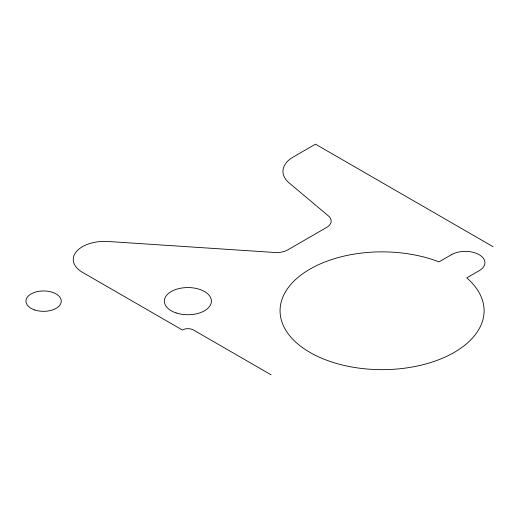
<?xml version="1.0" encoding="UTF-8"?>
<svg xmlns="http://www.w3.org/2000/svg" width="519" height="519" viewBox="0 0 519 519"><rect width="100%" height="100%" fill="white"/><g stroke="black" fill="none" stroke-linecap="round" stroke-linejoin="round"><path stroke-width="0.78" d="M493.05 246.687L315.494 144.172L293.3 156.985A35.311 20.39 0 0 0 289.167 182.954L328.423 215.923A15.693 9.063 0 0 1 326.587 227.465L287.747 249.892A15.693 9.063 0 0 1 274.869 252.487L108.205 241.497A31.387 18.12 0 0 0 76.371 251.624A31.387 18.12 0 0 0 82.45 272.313L182.325 329.98A7.85 4.528 0 0 1 193.418 329.98L271.1 374.828M451.433 254.693L438.99 261.881A102.009 58.894 0 0 0 282.044 299.21A102.009 58.894 0 0 0 402.069 368.509A102.009 58.894 0 0 0 466.737 277.899L479.18 270.71A19.618 11.327 0 0 0 479.18 254.693A19.618 11.327 0 0 0 451.433 254.693M34.779 309.973A17.659 10.192 0 0 0 61.261 301.143A17.659 10.192 0 0 0 34.779 292.32A17.659 10.192 0 0 0 34.779 309.973M176.103 312.918A23.543 13.591 0 0 0 211.415 301.143A23.543 13.591 0 0 0 176.103 289.375A23.543 13.591 0 0 0 176.103 312.918"/></g></svg>
